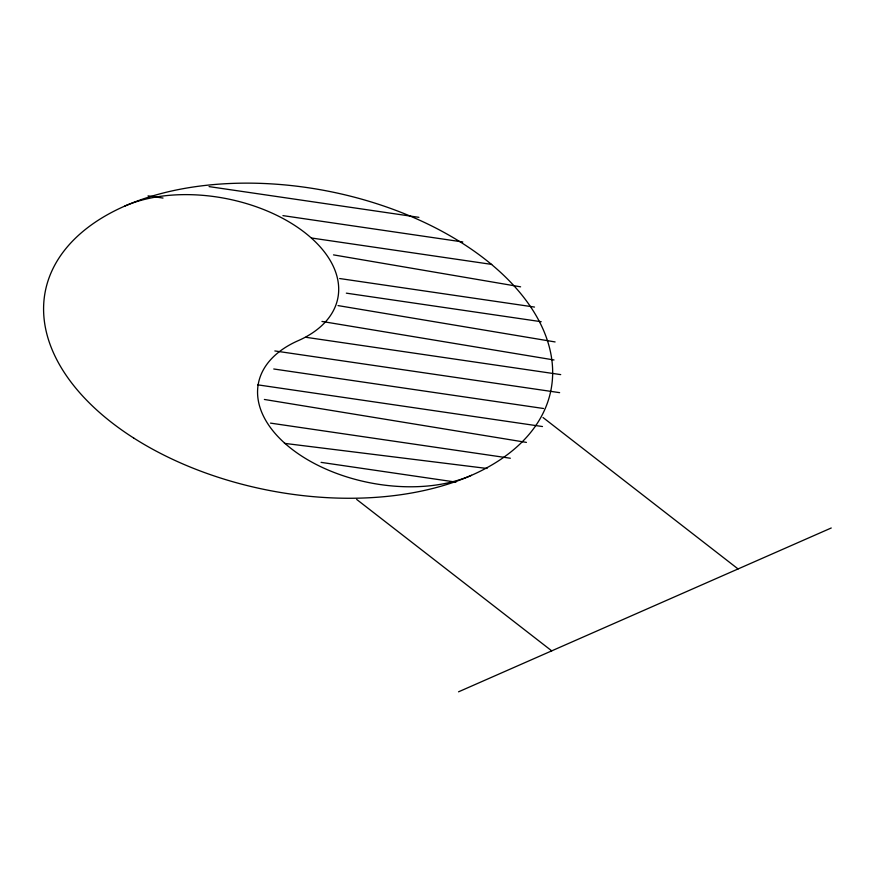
<?xml version="1.0" encoding="UTF-8"?>
<svg xmlns="http://www.w3.org/2000/svg" width="875" height="875" viewBox="0 0 875 875"><rect width="100%" height="100%" fill="white"/><g stroke="black" fill="none" stroke-linecap="round" stroke-linejoin="round"><path stroke-width="1.31" d="M458.544 691.819L831.25 527.986M284.419 443.352L487.047 468.475M209.07 186.605L418.917 217.339M148.039 195.869L163.023 198.056M282.942 215.622L462.809 241.97M311.839 238.055L491.706 264.403M339.653 278.534L534.516 307.07M346.336 293.158L541.198 321.705M305.889 337.291L560.711 374.609M274.837 350.941L559.628 392.656M273.755 368.988L543.55 408.505M257.688 384.836L542.478 426.541M270.506 423.117L510.333 458.237M321.081 462.372L455.984 482.125M264.37 399.459L526.411 442.389M321.967 321.442L554.017 359.975M338.034 305.594L555.1 341.939M333.506 254.877L520.603 286.836M543.014 417.517L738.073 568.947M356.661 499.428L551.72 650.858M471.516 475.3A128.8 76.256 11 0 1 291.648 448.963A128.8 76.256 11 0 1 298.123 340.703A128.8 76.256 11 0 0 304.609 232.444A128.8 76.256 11 0 0 124.742 206.106M133.678 438.014A257.6 152.502 11 0 0 548.603 399.372A257.6 152.502 11 0 0 212.1 184.723A257.6 152.502 11 0 0 133.678 438.014"/></g></svg>
